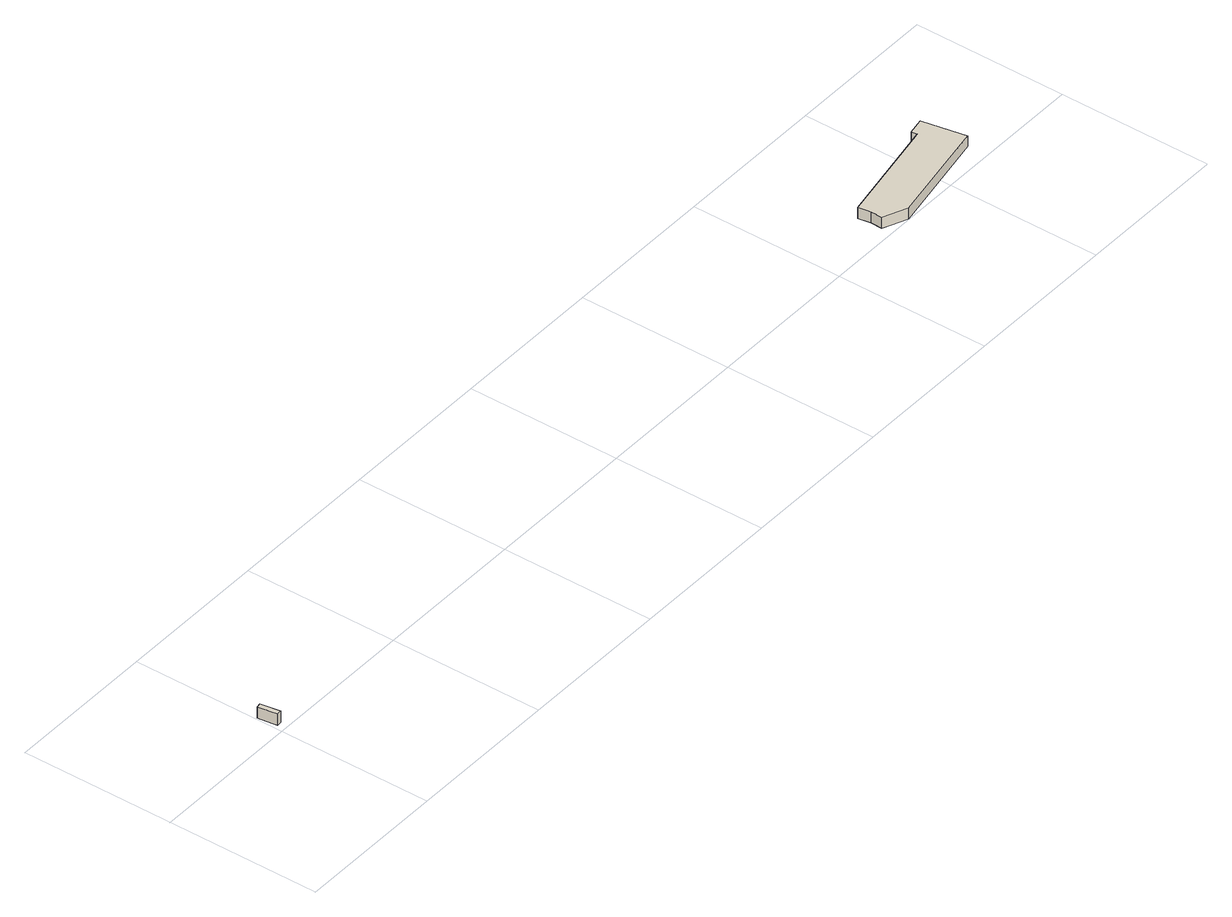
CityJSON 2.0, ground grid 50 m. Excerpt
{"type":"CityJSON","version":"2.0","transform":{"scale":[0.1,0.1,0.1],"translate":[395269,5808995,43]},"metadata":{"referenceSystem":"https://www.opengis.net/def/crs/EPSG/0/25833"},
"CityObjects":{
"building1":{"type":"Building","attributes":{"Gemeindeschluessel":"11000008","BezugspunktDach":"2200","function":"51009_1610","measuredHeight":3.95,"storeysAboveGround":0},"address":[{"country":"Germany","locality":"Berlin"}],"geometry":[{"type":"Solid","lod":"1","boundaries":[[[[0,1,2,3]],[[4,5,6,7]],[[4,7,3,2]],[[5,4,2,1]],[[6,5,1,0]],[[7,6,0,3]]]]}]},
"building2":{"type":"Building","attributes":{"Gemeindeschluessel":"11000008","BezugspunktDach":"2200","function":"31001_3264","measuredHeight":3.81,"storeysAboveGround":1},"address":[{"country":"Germany","locality":"Berlin","thoroughfareNumber":"1","thoroughfareName":"Kölner Damm"}],"geometry":[{"type":"Solid","lod":"1","boundaries":[[[[8,9,10,11,12,13,14,15,16]],[[17,18,19,20,21,22,23,24,25]],[[17,25,16,15]],[[18,17,15,14]],[[19,18,14,13]],[[20,19,13,12]],[[21,20,12,11]],[[22,21,11,10]],[[23,22,10,9]],[[24,23,9,8]],[[25,24,8,16]]]]}]}
},
"vertices":[
[11,21,47],[26,23,47],[17,87,47],[2,85,47],[17,87,7],[26,23,7],[11,21,7],[2,85,7],
[2740,73,40],[2738,36,40],[2815,2,40],[3163,66,40],[3136,209,40],[3083,199,40],[3086,180,40],[3062,175,40],[2732,114,40],[3062,175,2],[3086,180,2],[3083,199,2],[3136,209,2],[3163,66,2],[2815,2,2],[2738,36,2],[2740,73,2],[2732,114,2]
]}
